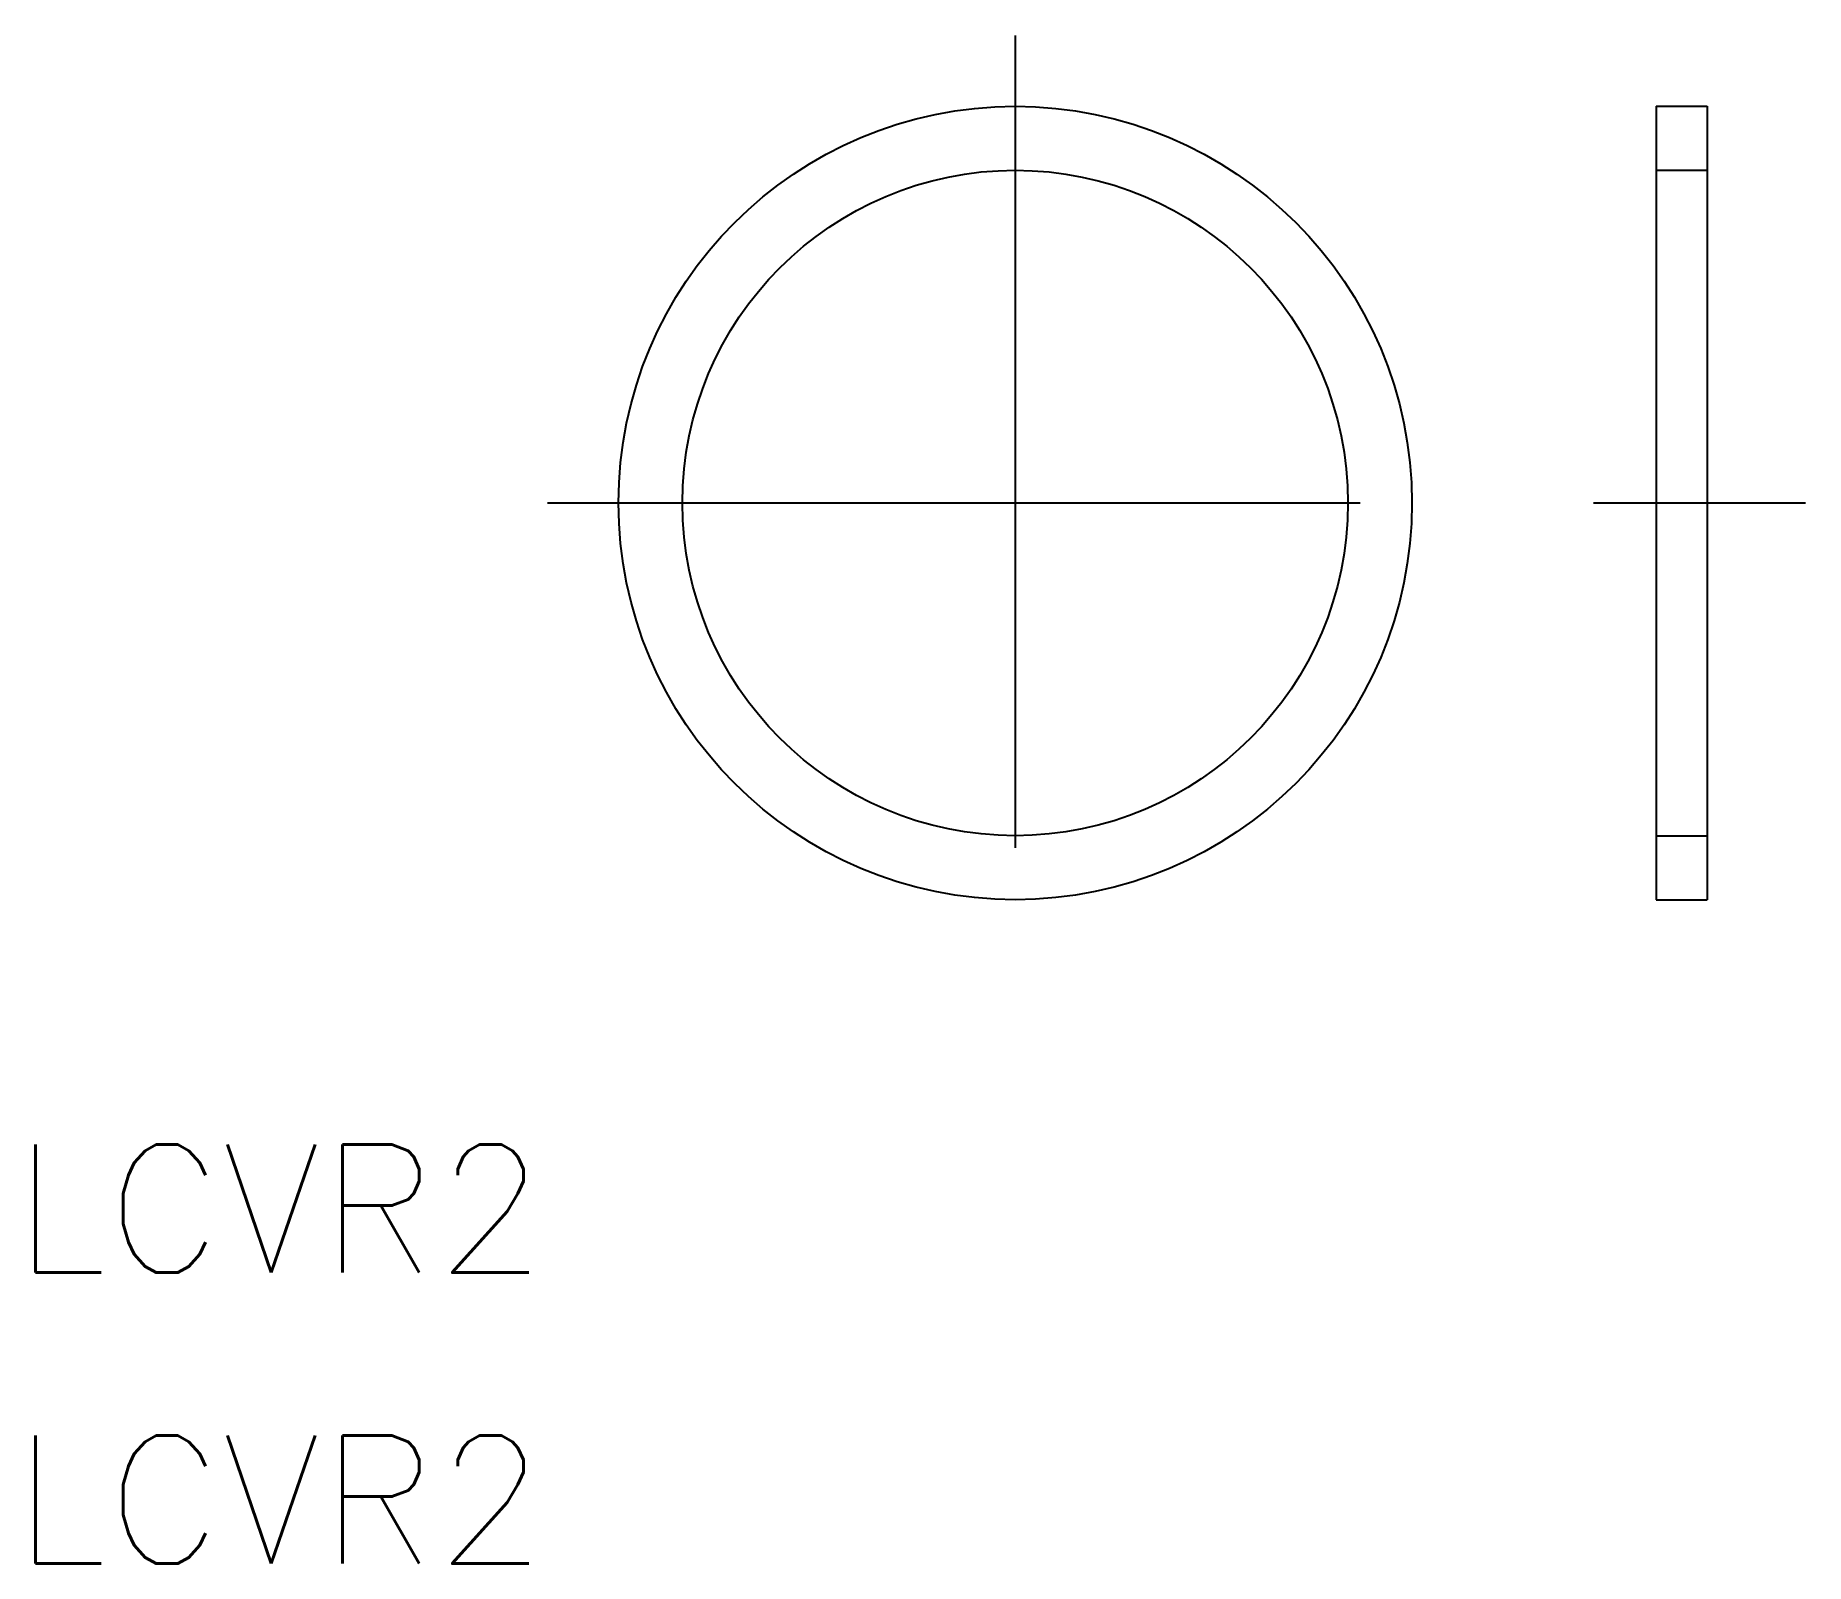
# Model space of a CAD drawing. Extents: x 30.7 to 99.9, y 45.3 to 105.
import ezdxf

# ---------------------------------------------------------------- set-up
doc = ezdxf.new("R2010")
doc.units = 0
doc.linetypes.add('CENTER', pattern=[50.8, 31.75, -6.35, 6.35, -6.35])
doc.linetypes.add('DASHED', pattern=[19.05, 12.7, -6.35])
doc.layers.get('0').update_dxf_attribs({"linetype": 'CONTINUOUS'})
doc.layers.add('CENTER', color=1, linetype='CENTER')
doc.styles.get("Standard").update_dxf_attribs({"font": 'txt.shx'})

msp = doc.modelspace()

# ---------------------------------------------------------------- linework, layer by layer
for p, q in [((94.068, 102.23), (94.068, 71.23)), ((94.068, 102.23), (96.068, 102.23)), ((96.068, 102.23), (96.068, 71.23)), ((94.068, 71.23), (96.068, 71.23))]:
    msp.add_line(p, q)
at = {"color": 3, "linetype": 'DASHED'}
for p, q in [((94.068, 99.73), (96.068, 99.73)), ((94.068, 73.73), (96.068, 73.73))]:
    msp.add_line(p, q, dxfattribs=at)
for radius in [15.5, 13]:
    msp.add_circle((69.023, 86.73), radius)
at = {"layer": 'CENTER', "color": 1, "linetype": 'CENTER'}
for p, q in [((69.023, 105), (69.023, 68.46)), ((50.753, 86.73), (87.293, 86.73)), ((91.627, 86.73), (99.909, 86.73))]:
    msp.add_line(p, q, dxfattribs=at)

# ---------------------------------------------------------------- texts
for p in [(29.881, 56.659), (29.881, 45.289)]:
    msp.add_text('LCVR2', height=5).set_placement(p)

doc.saveas('drawing.dxf')
